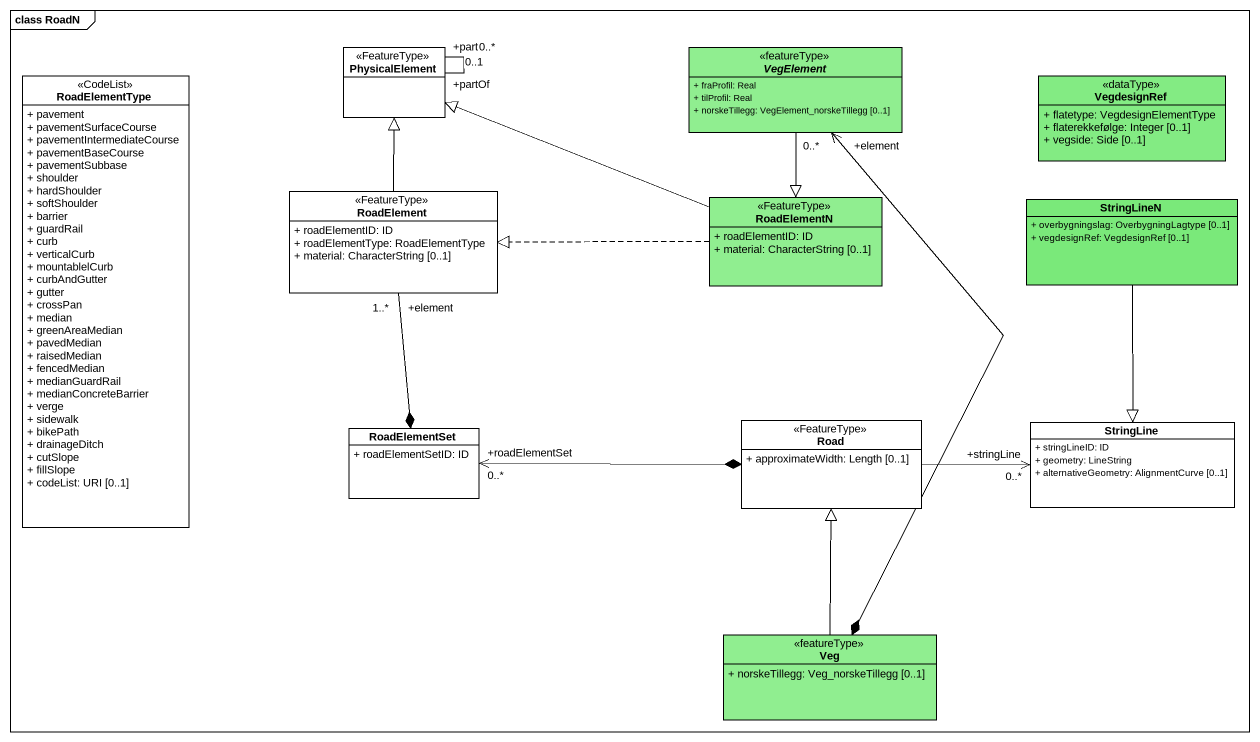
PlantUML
@startuml
mainframe class RoadN
hide circle
hide empty members
skinparam classAttributeIconSize 0
class RoadElementType <<CodeList>> {
  + pavement
  + pavementSurfaceCourse
  + pavementIntermediateCourse
  + pavementBaseCourse
  + pavementSubbase
  + shoulder
  + hardShoulder
  + softShoulder
  + barrier
  + guardRail
  + curb
  + verticalCurb
  + mountablelCurb
  + curbAndGutter
  + gutter
  + crossPan
  + median
  + greenAreaMedian
  + pavedMedian
  + raisedMedian
  + fencedMedian
  + medianGuardRail
  + medianConcreteBarrier
  + verge
  + sidewalk
  + bikePath
  + drainageDitch
  + cutSlope
  + fillSlope
  + codeList: URI [0..1]
}
class PhysicalElement <<FeatureType>>
abstract class VegElement <<featureType>> #90EE90 {
  + fraProfil: Real
  + tilProfil: Real
  + norskeTillegg: VegElement_norskeTillegg [0..1]
}
class VegdesignRef <<dataType>> #83EB83 {
  + flatetype: VegdesignElementType
  + flaterekkefølge: Integer [0..1]
  + vegside: Side [0..1]
}
class RoadElement <<FeatureType>> {
  + roadElementID: ID
  + roadElementType: RoadElementType
  + material: CharacterString [0..1]
}
class RoadElementN <<FeatureType>> #90EE90 {
  + roadElementID: ID
  + material: CharacterString [0..1]
}
class StringLineN #7AE97A {
  + overbygningslag: OverbygningLagtype [0..1]
  + vegdesignRef: VegdesignRef [0..1]
}
class RoadElementSet {
  + roadElementSetID: ID
}
class Road <<FeatureType>> {
  + approximateWidth: Length [0..1]
}
class StringLine {
  + stringLineID: ID
  + geometry: LineString
  + alternativeGeometry: AlignmentCurve [0..1]
}
class Veg <<featureType>> #90EE90 {
  + norskeTillegg: Veg_norskeTillegg [0..1]
}
PhysicalElement "+partOf\n0..1" -- "+part\n0..*" PhysicalElement
VegElement --|> RoadElementN
VegElement "+element\n0..*" <--* Veg
RoadElement -up-|> PhysicalElement
RoadElement "+element\n1..*" --* RoadElementSet
RoadElementN -left-|> PhysicalElement
RoadElementN .left.|> RoadElement
StringLineN --|> StringLine
RoadElementSet "+roadElementSet\n0..*" <-right-* Road
Road -right-> "+stringLine\n0..*" StringLine
Veg -up-|> Road
@enduml
